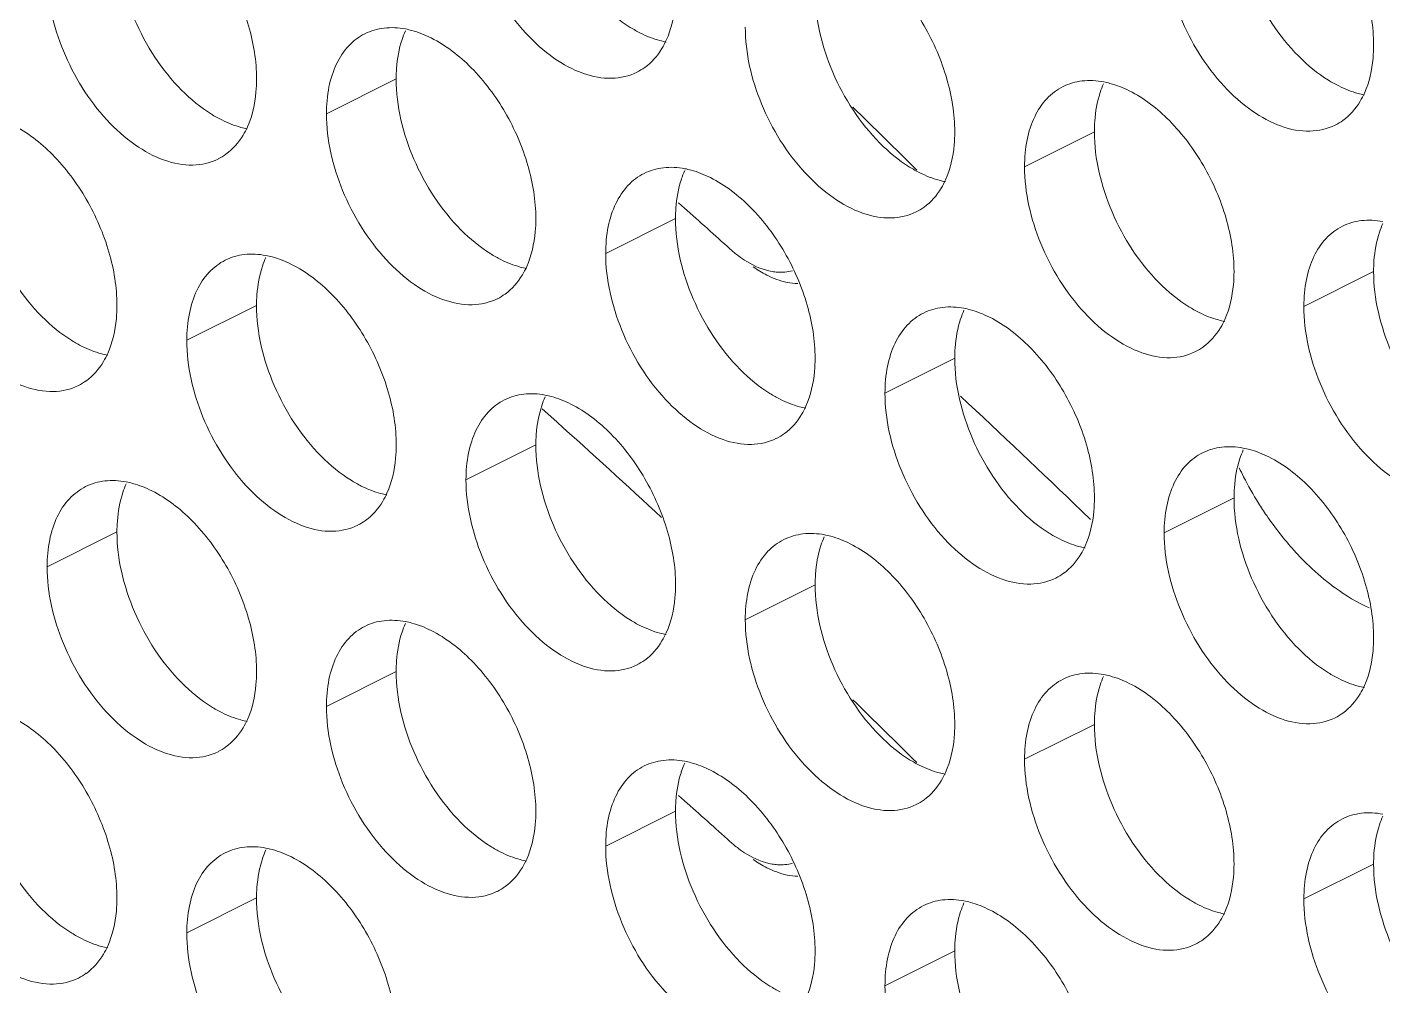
# Model space of a CAD drawing. Header units: millimetres. Extents: x 0 to 2524, y 0 to 1785.
# Drawn here: x 1879.66 to 1890.65, y 785.02 to 792.78 of the extents above; entities that cross this region are included whole.
import ezdxf

# ---------------------------------------------------------------- set-up
doc = ezdxf.new("R2010")
doc.units = ezdxf.units.MM
doc.header["$LTSCALE"] = 0.1
doc.layers.add('标注', color=251, linetype='Continuous', lineweight=9)

msp = doc.modelspace()

# ---------------------------------------------------------------- linework, layer by layer
at = {"layer": '标注'}
for p, q in [((1882.653, 792.364), (1882.087, 792.081)), ((1888.31, 791.936), (1887.744, 791.653)), ((1884.939, 791.361), (1884.988, 791.317)), ((1884.916, 791.233), (1884.35, 790.95)), ((1890.572, 790.805), (1890.007, 790.522)), ((1881.521, 790.53), (1880.956, 790.247)), ((1887.178, 790.102), (1886.613, 789.819)), ((1883.953, 789.586), (1883.836, 789.691)), ((1883.784, 789.399), (1883.218, 789.116)), ((1889.441, 788.97), (1888.875, 788.687)), ((1888.208, 788.864), (1888.279, 788.795)), ((1880.39, 788.696), (1879.824, 788.413)), ((1886.047, 788.267), (1885.481, 787.984)), ((1882.653, 787.564), (1882.087, 787.281)), ((1888.31, 787.136), (1887.744, 786.853)), ((1884.939, 786.561), (1884.988, 786.517)), ((1884.916, 786.433), (1884.35, 786.15)), ((1890.572, 786.005), (1890.007, 785.722)), ((1881.521, 785.73), (1880.956, 785.447)), ((1887.178, 785.302), (1886.613, 785.019))]:
    msp.add_line(p, q, dxfattribs=at)
for centre, radius, start, end in [((1883.397, 792.453), 0.734, 155.8796, 161.7803), ((1884.401, 792.824), 0.453, 296.5256, 305.9034), ((1889.054, 792.025), 0.734, 155.8796, 161.7803), ((1829.301, 733.73), 81.647, 45.16201, 45.67129), ((1890.058, 792.395), 0.453, 296.5256, 305.9034), ((1881.007, 792.121), 0.453, 296.5256, 305.9034), ((1885.66, 791.322), 0.734, 155.8796, 161.7803), ((1833.02, 732.916), 78.176, 47.97131, 48.33614), ((1886.664, 791.692), 0.453, 296.5256, 305.9034), ((1891.317, 790.893), 0.734, 155.8796, 161.7803), ((1885.998, 791.693), 0.953, 227.9166, 233.0726), ((1882.266, 790.619), 0.734, 155.8796, 161.7803), ((1886.092, 791.626), 0.956, 235.0876, 239.0229), ((1883.27, 790.989), 0.453, 296.5256, 305.9034), ((1887.923, 790.19), 0.734, 155.8796, 161.7803), ((1888.927, 790.561), 0.453, 296.5256, 305.9034), ((1879.876, 790.287), 0.453, 296.5256, 305.9034), ((1884.529, 789.488), 0.734, 155.8796, 161.7803), ((1833.151, 731.705), 79.362, 46.07282, 47.05003), ((1832.056, 731.832), 77.646, 47.20853, 48.05794), ((1885.533, 789.858), 0.453, 296.5256, 305.9034), ((1890.186, 789.059), 0.734, 155.8796, 161.7803), ((1892.135, 790.481), 2.939, 205.5487, 207.1015), ((1881.135, 788.785), 0.734, 155.8796, 161.7803), ((1892.116, 790.47), 2.917, 207.094, 211.9104), ((1882.138, 789.155), 0.453, 296.5256, 305.9034), ((1886.791, 788.356), 0.734, 155.8796, 161.7803), ((1887.795, 788.727), 0.453, 296.5256, 305.9034), ((1883.397, 787.653), 0.734, 155.8796, 161.7803), ((1884.401, 788.024), 0.453, 296.5256, 305.9034), ((1889.054, 787.225), 0.734, 155.8796, 161.7803), ((1829.301, 728.93), 81.647, 45.16201, 45.67129), ((1890.058, 787.595), 0.453, 296.5256, 305.9034), ((1881.007, 787.321), 0.453, 296.5256, 305.9034), ((1885.66, 786.522), 0.734, 155.8796, 161.7803), ((1833.02, 728.116), 78.176, 47.97131, 48.33614), ((1886.664, 786.892), 0.453, 296.5256, 305.9034), ((1891.317, 786.093), 0.734, 155.8796, 161.7803), ((1882.266, 785.819), 0.734, 155.8796, 161.7803), ((1885.998, 786.893), 0.953, 227.9166, 233.0726), ((1886.092, 786.826), 0.956, 235.0876, 239.0229), ((1883.27, 786.189), 0.453, 296.5256, 305.9034), ((1887.923, 785.39), 0.734, 155.8796, 161.7803), ((1888.927, 785.761), 0.453, 296.5256, 305.9034), ((1879.876, 785.487), 0.453, 296.5256, 305.9034)]:
    msp.add_arc(centre, radius, start, end, dxfattribs=at)
for points, knots in [([(1889.724, 794.102), (1889.845, 794.042), (1890.075, 793.862), (1890.341, 793.504), (1890.522, 793.085), (1890.572, 792.784), (1890.572, 792.639)], [0, 0, 0, 0, 0.229676, 0.488215, 0.753207, 1, 1, 1, 1]), ([(1884.604, 792.418), (1884.541, 792.387), (1884.391, 792.353), (1884.153, 792.401), (1883.915, 792.531), (1883.607, 792.809), (1883.321, 793.272), (1883.218, 793.704), (1883.218, 793.916)], [0, 0, 0, 0, 0.090718, 0.191742, 0.308104, 0.439279, 0.725532, 1, 1, 1, 1]), ([(1880.673, 793.828), (1880.794, 793.767), (1881.024, 793.587), (1881.29, 793.229), (1881.471, 792.81), (1881.521, 792.509), (1881.521, 792.364)], [0, 0, 0, 0, 0.229676, 0.488215, 0.753207, 1, 1, 1, 1]), ([(1889.965, 792.548), (1889.803, 792.711), (1889.552, 793.098), (1889.441, 793.549), (1889.441, 793.77)], [0, 0, 0, 0, 0.508684, 1, 1, 1, 1]), ([(1880.914, 792.274), (1880.752, 792.436), (1880.501, 792.824), (1880.39, 793.274), (1880.39, 793.496)], [0, 0, 0, 0, 0.508684, 1, 1, 1, 1]), ([(1890.26, 791.99), (1890.198, 791.959), (1890.048, 791.925), (1889.81, 791.972), (1889.572, 792.103), (1889.264, 792.381), (1888.978, 792.843), (1888.875, 793.276), (1888.875, 793.487)], [0, 0, 0, 0, 0.090718, 0.191742, 0.308104, 0.439279, 0.725532, 1, 1, 1, 1]), ([(1886.33, 793.399), (1886.45, 793.339), (1886.681, 793.159), (1886.947, 792.801), (1887.128, 792.382), (1887.178, 792.081), (1887.178, 791.936)], [0, 0, 0, 0, 0.229676, 0.488215, 0.753207, 1, 1, 1, 1]), ([(1881.21, 791.715), (1881.147, 791.684), (1880.997, 791.65), (1880.759, 791.698), (1880.521, 791.829), (1880.213, 792.106), (1879.927, 792.569), (1879.824, 793.001), (1879.824, 793.213)], [0, 0, 0, 0, 0.090718, 0.191742, 0.308104, 0.439279, 0.725532, 1, 1, 1, 1]), ([(1884.916, 793.067), (1884.916, 793.032), (1884.91, 792.899), (1884.881, 792.767), (1884.841, 792.678)], [0, 0, 0, 0, 0.268874, 1, 1, 1, 1]), ([(1886.571, 791.845), (1886.409, 792.008), (1886.158, 792.395), (1886.047, 792.846), (1886.047, 793.067)], [0, 0, 0, 0, 0.508684, 1, 1, 1, 1]), ([(1884.633, 792.735), (1884.604, 792.749), (1884.486, 792.816), (1884.381, 792.903), (1884.308, 792.977)], [0, 0, 0, 0, 0.235002, 1, 1, 1, 1]), ([(1882.087, 792.081), (1882.087, 792.154), (1882.099, 792.293), (1882.158, 792.483), (1882.258, 792.636), (1882.35, 792.706), (1882.399, 792.73)], [0, 0, 0, 0, 0.289235, 0.54966, 0.782932, 1, 1, 1, 1]), ([(1882.399, 792.73), (1882.447, 792.755), (1882.557, 792.786), (1882.671, 792.779), (1882.728, 792.769)], [0, 0, 0, 0, 0.482538, 1, 1, 1, 1]), ([(1882.728, 792.769), (1882.745, 792.765), (1882.817, 792.749), (1882.886, 792.721), (1882.936, 792.696)], [0, 0, 0, 0, 0.238696, 1, 1, 1, 1]), ([(1884.84, 792.663), (1884.823, 792.666), (1884.752, 792.683), (1884.683, 792.71), (1884.633, 792.735)], [0, 0, 0, 0, 0.238696, 1, 1, 1, 1]), ([(1886.866, 791.287), (1886.804, 791.256), (1886.654, 791.222), (1886.416, 791.269), (1886.178, 791.4), (1885.87, 791.678), (1885.584, 792.14), (1885.481, 792.573), (1885.481, 792.784)], [0, 0, 0, 0, 0.090718, 0.191742, 0.308104, 0.439279, 0.725532, 1, 1, 1, 1]), ([(1882.653, 792.364), (1882.653, 792.393), (1882.656, 792.5), (1882.675, 792.608), (1882.7, 792.683)], [0, 0, 0, 0, 0.264225, 1, 1, 1, 1]), ([(1882.936, 792.696), (1883.056, 792.636), (1883.287, 792.456), (1883.553, 792.098), (1883.734, 791.679), (1883.784, 791.378), (1883.784, 791.233)], [0, 0, 0, 0, 0.229676, 0.488215, 0.753207, 1, 1, 1, 1]), ([(1884.841, 792.678), (1884.831, 792.655), (1884.787, 792.572), (1884.723, 792.497), (1884.667, 792.457)], [0, 0, 0, 0, 0.265525, 1, 1, 1, 1]), ([(1890.572, 792.639), (1890.572, 792.603), (1890.567, 792.471), (1890.537, 792.338), (1890.498, 792.25)], [0, 0, 0, 0, 0.268874, 1, 1, 1, 1]), ([(1890.29, 792.307), (1890.261, 792.321), (1890.143, 792.387), (1890.038, 792.475), (1889.965, 792.548)], [0, 0, 0, 0, 0.235002, 1, 1, 1, 1]), ([(1881.239, 792.032), (1881.21, 792.046), (1881.092, 792.113), (1880.987, 792.2), (1880.914, 792.274)], [0, 0, 0, 0, 0.235002, 1, 1, 1, 1]), ([(1881.521, 792.364), (1881.521, 792.329), (1881.516, 792.196), (1881.487, 792.064), (1881.447, 791.975)], [0, 0, 0, 0, 0.268874, 1, 1, 1, 1]), ([(1883.177, 791.142), (1883.015, 791.305), (1882.764, 791.692), (1882.653, 792.143), (1882.653, 792.364)], [0, 0, 0, 0, 0.508684, 1, 1, 1, 1]), ([(1887.744, 791.653), (1887.744, 791.726), (1887.756, 791.865), (1887.815, 792.055), (1887.914, 792.207), (1888.007, 792.278), (1888.056, 792.302)], [0, 0, 0, 0, 0.289235, 0.54966, 0.782932, 1, 1, 1, 1]), ([(1888.056, 792.302), (1888.104, 792.326), (1888.214, 792.358), (1888.328, 792.351), (1888.385, 792.34)], [0, 0, 0, 0, 0.482538, 1, 1, 1, 1]), ([(1888.385, 792.34), (1888.402, 792.337), (1888.474, 792.32), (1888.543, 792.293), (1888.592, 792.268)], [0, 0, 0, 0, 0.238696, 1, 1, 1, 1]), ([(1888.592, 792.268), (1888.713, 792.208), (1888.944, 792.027), (1889.21, 791.669), (1889.391, 791.251), (1889.441, 790.949), (1889.441, 790.805)], [0, 0, 0, 0, 0.229676, 0.488215, 0.753207, 1, 1, 1, 1]), ([(1890.497, 792.235), (1890.48, 792.238), (1890.408, 792.254), (1890.34, 792.282), (1890.29, 792.307)], [0, 0, 0, 0, 0.238696, 1, 1, 1, 1]), ([(1888.31, 791.936), (1888.31, 791.964), (1888.313, 792.072), (1888.332, 792.179), (1888.357, 792.254)], [0, 0, 0, 0, 0.264225, 1, 1, 1, 1]), ([(1890.498, 792.25), (1890.487, 792.227), (1890.444, 792.143), (1890.38, 792.069), (1890.324, 792.028)], [0, 0, 0, 0, 0.265525, 1, 1, 1, 1]), ([(1883.472, 790.584), (1883.41, 790.553), (1883.26, 790.519), (1883.022, 790.567), (1882.784, 790.697), (1882.476, 790.975), (1882.19, 791.437), (1882.087, 791.87), (1882.087, 792.081)], [0, 0, 0, 0, 0.090718, 0.191742, 0.308104, 0.439279, 0.725532, 1, 1, 1, 1]), ([(1879.542, 791.993), (1879.662, 791.933), (1879.893, 791.753), (1880.159, 791.395), (1880.34, 790.976), (1880.39, 790.675), (1880.39, 790.53)], [0, 0, 0, 0, 0.229676, 0.488215, 0.753207, 1, 1, 1, 1]), ([(1881.446, 791.96), (1881.429, 791.963), (1881.357, 791.98), (1881.289, 792.007), (1881.239, 792.032)], [0, 0, 0, 0, 0.238696, 1, 1, 1, 1]), ([(1881.447, 791.975), (1881.437, 791.953), (1881.393, 791.869), (1881.329, 791.794), (1881.273, 791.754)], [0, 0, 0, 0, 0.265525, 1, 1, 1, 1]), ([(1887.178, 791.936), (1887.178, 791.9), (1887.173, 791.768), (1887.143, 791.635), (1887.104, 791.547)], [0, 0, 0, 0, 0.268874, 1, 1, 1, 1]), ([(1888.833, 790.714), (1888.672, 790.877), (1888.421, 791.264), (1888.31, 791.714), (1888.31, 791.936)], [0, 0, 0, 0, 0.508684, 1, 1, 1, 1]), ([(1886.895, 791.604), (1886.867, 791.618), (1886.749, 791.684), (1886.644, 791.772), (1886.571, 791.845)], [0, 0, 0, 0, 0.235002, 1, 1, 1, 1]), ([(1879.782, 790.439), (1879.621, 790.602), (1879.37, 790.989), (1879.259, 791.44), (1879.259, 791.661)], [0, 0, 0, 0, 0.508684, 1, 1, 1, 1]), ([(1884.35, 790.95), (1884.35, 791.023), (1884.362, 791.162), (1884.421, 791.352), (1884.52, 791.504), (1884.613, 791.575), (1884.662, 791.599)], [0, 0, 0, 0, 0.289235, 0.54966, 0.782932, 1, 1, 1, 1]), ([(1884.662, 791.599), (1884.71, 791.623), (1884.82, 791.655), (1884.934, 791.648), (1884.991, 791.637)], [0, 0, 0, 0, 0.482538, 1, 1, 1, 1]), ([(1884.991, 791.637), (1885.008, 791.634), (1885.079, 791.617), (1885.148, 791.59), (1885.198, 791.565)], [0, 0, 0, 0, 0.238696, 1, 1, 1, 1]), ([(1887.103, 791.532), (1887.086, 791.535), (1887.014, 791.551), (1886.945, 791.579), (1886.895, 791.604)], [0, 0, 0, 0, 0.238696, 1, 1, 1, 1]), ([(1889.129, 790.156), (1889.067, 790.124), (1888.917, 790.09), (1888.679, 790.138), (1888.44, 790.269), (1888.133, 790.546), (1887.847, 791.009), (1887.744, 791.441), (1887.744, 791.653)], [0, 0, 0, 0, 0.090718, 0.191742, 0.308104, 0.439279, 0.725532, 1, 1, 1, 1]), ([(1884.916, 791.233), (1884.916, 791.261), (1884.919, 791.369), (1884.938, 791.476), (1884.963, 791.551)], [0, 0, 0, 0, 0.264225, 1, 1, 1, 1]), ([(1885.198, 791.565), (1885.319, 791.505), (1885.55, 791.324), (1885.816, 790.966), (1885.997, 790.548), (1886.047, 790.246), (1886.047, 790.102)], [0, 0, 0, 0, 0.229676, 0.488215, 0.753207, 1, 1, 1, 1]), ([(1887.104, 791.547), (1887.093, 791.524), (1887.05, 791.44), (1886.986, 791.366), (1886.93, 791.325)], [0, 0, 0, 0, 0.265525, 1, 1, 1, 1]), ([(1880.078, 789.881), (1880.016, 789.85), (1879.866, 789.816), (1879.628, 789.864), (1879.389, 789.994), (1879.082, 790.272), (1878.796, 790.734), (1878.693, 791.167), (1878.693, 791.379)], [0, 0, 0, 0, 0.090718, 0.191742, 0.308104, 0.439279, 0.725532, 1, 1, 1, 1]), ([(1883.784, 791.233), (1883.784, 791.197), (1883.778, 791.065), (1883.749, 790.932), (1883.71, 790.844)], [0, 0, 0, 0, 0.268874, 1, 1, 1, 1]), ([(1885.439, 790.011), (1885.278, 790.174), (1885.027, 790.561), (1884.916, 791.011), (1884.916, 791.233)], [0, 0, 0, 0, 0.508684, 1, 1, 1, 1]), ([(1890.007, 790.522), (1890.007, 790.595), (1890.019, 790.733), (1890.078, 790.924), (1890.177, 791.076), (1890.27, 791.146), (1890.319, 791.171)], [0, 0, 0, 0, 0.289235, 0.54966, 0.782932, 1, 1, 1, 1]), ([(1890.319, 791.171), (1890.367, 791.195), (1890.477, 791.226), (1890.591, 791.22), (1890.648, 791.209)], [0, 0, 0, 0, 0.482538, 1, 1, 1, 1]), ([(1883.501, 790.901), (1883.473, 790.915), (1883.355, 790.982), (1883.249, 791.069), (1883.177, 791.142)], [0, 0, 0, 0, 0.235002, 1, 1, 1, 1]), ([(1890.572, 790.805), (1890.572, 790.833), (1890.576, 790.94), (1890.595, 791.048), (1890.62, 791.123)], [0, 0, 0, 0, 0.264225, 1, 1, 1, 1]), ([(1881.268, 790.896), (1881.316, 790.92), (1881.426, 790.952), (1881.54, 790.945), (1881.597, 790.934)], [0, 0, 0, 0, 0.482538, 1, 1, 1, 1]), ([(1885.735, 789.453), (1885.672, 789.421), (1885.522, 789.387), (1885.285, 789.435), (1885.046, 789.566), (1884.738, 789.843), (1884.452, 790.306), (1884.35, 790.738), (1884.35, 790.95)], [0, 0, 0, 0, 0.090718, 0.191742, 0.308104, 0.439279, 0.725532, 1, 1, 1, 1]), ([(1880.956, 790.247), (1880.956, 790.32), (1880.968, 790.459), (1881.027, 790.649), (1881.126, 790.801), (1881.219, 790.872), (1881.268, 790.896)], [0, 0, 0, 0, 0.289235, 0.54966, 0.782932, 1, 1, 1, 1]), ([(1881.521, 790.53), (1881.521, 790.558), (1881.525, 790.666), (1881.544, 790.773), (1881.569, 790.848)], [0, 0, 0, 0, 0.264225, 1, 1, 1, 1]), ([(1881.597, 790.934), (1881.614, 790.931), (1881.685, 790.914), (1881.754, 790.887), (1881.804, 790.862)], [0, 0, 0, 0, 0.238696, 1, 1, 1, 1]), ([(1881.804, 790.862), (1881.925, 790.802), (1882.155, 790.621), (1882.422, 790.263), (1882.603, 789.845), (1882.653, 789.544), (1882.653, 789.399)], [0, 0, 0, 0, 0.229676, 0.488215, 0.753207, 1, 1, 1, 1]), ([(1883.709, 790.829), (1883.692, 790.832), (1883.62, 790.849), (1883.551, 790.876), (1883.501, 790.901)], [0, 0, 0, 0, 0.238696, 1, 1, 1, 1]), ([(1883.71, 790.844), (1883.699, 790.821), (1883.656, 790.737), (1883.592, 790.663), (1883.536, 790.622)], [0, 0, 0, 0, 0.265525, 1, 1, 1, 1]), ([(1885.425, 790.931), (1885.447, 790.914), (1885.53, 790.858), (1885.625, 790.817), (1885.698, 790.805)], [0, 0, 0, 0, 0.272237, 1, 1, 1, 1]), ([(1885.6, 790.806), (1885.618, 790.795), (1885.687, 790.757), (1885.763, 790.728), (1885.82, 790.716)], [0, 0, 0, 0, 0.26533, 1, 1, 1, 1]), ([(1885.698, 790.805), (1885.712, 790.802), (1885.767, 790.795), (1885.823, 790.8), (1885.863, 790.811)], [0, 0, 0, 0, 0.262378, 1, 1, 1, 1]), ([(1889.441, 790.805), (1889.441, 790.769), (1889.435, 790.637), (1889.406, 790.504), (1889.366, 790.416)], [0, 0, 0, 0, 0.268874, 1, 1, 1, 1]), ([(1891.096, 789.582), (1890.935, 789.745), (1890.684, 790.132), (1890.572, 790.583), (1890.572, 790.805)], [0, 0, 0, 0, 0.508684, 1, 1, 1, 1]), ([(1889.158, 790.472), (1889.13, 790.487), (1889.012, 790.553), (1888.906, 790.64), (1888.833, 790.714)], [0, 0, 0, 0, 0.235002, 1, 1, 1, 1]), ([(1880.39, 790.53), (1880.39, 790.494), (1880.384, 790.362), (1880.355, 790.229), (1880.315, 790.141)], [0, 0, 0, 0, 0.268874, 1, 1, 1, 1]), ([(1882.045, 789.308), (1881.884, 789.471), (1881.633, 789.858), (1881.521, 790.308), (1881.521, 790.53)], [0, 0, 0, 0, 0.508684, 1, 1, 1, 1]), ([(1886.925, 790.468), (1886.973, 790.492), (1887.083, 790.524), (1887.197, 790.517), (1887.253, 790.506)], [0, 0, 0, 0, 0.482538, 1, 1, 1, 1]), ([(1887.253, 790.506), (1887.271, 790.503), (1887.342, 790.486), (1887.411, 790.459), (1887.461, 790.434)], [0, 0, 0, 0, 0.238696, 1, 1, 1, 1]), ([(1891.392, 789.024), (1891.329, 788.993), (1891.179, 788.959), (1890.942, 789.007), (1890.703, 789.137), (1890.395, 789.415), (1890.109, 789.878), (1890.007, 790.31), (1890.007, 790.522)], [0, 0, 0, 0, 0.090718, 0.191742, 0.308104, 0.439279, 0.725532, 1, 1, 1, 1]), ([(1880.107, 790.198), (1880.079, 790.212), (1879.961, 790.279), (1879.855, 790.366), (1879.782, 790.439)], [0, 0, 0, 0, 0.235002, 1, 1, 1, 1]), ([(1886.613, 789.819), (1886.613, 789.892), (1886.625, 790.03), (1886.684, 790.221), (1886.783, 790.373), (1886.876, 790.443), (1886.925, 790.468)], [0, 0, 0, 0, 0.289235, 0.54966, 0.782932, 1, 1, 1, 1]), ([(1887.178, 790.102), (1887.178, 790.13), (1887.182, 790.237), (1887.201, 790.345), (1887.226, 790.42)], [0, 0, 0, 0, 0.264225, 1, 1, 1, 1]), ([(1887.461, 790.434), (1887.582, 790.373), (1887.812, 790.193), (1888.079, 789.835), (1888.26, 789.416), (1888.31, 789.115), (1888.31, 788.97)], [0, 0, 0, 0, 0.229676, 0.488215, 0.753207, 1, 1, 1, 1]), ([(1889.366, 790.4), (1889.349, 790.403), (1889.277, 790.42), (1889.208, 790.447), (1889.158, 790.472)], [0, 0, 0, 0, 0.238696, 1, 1, 1, 1]), ([(1889.366, 790.416), (1889.356, 790.393), (1889.313, 790.309), (1889.249, 790.235), (1889.192, 790.194)], [0, 0, 0, 0, 0.265525, 1, 1, 1, 1]), ([(1880.315, 790.126), (1880.298, 790.129), (1880.226, 790.146), (1880.157, 790.173), (1880.107, 790.198)], [0, 0, 0, 0, 0.238696, 1, 1, 1, 1]), ([(1882.341, 788.75), (1882.278, 788.718), (1882.128, 788.684), (1881.891, 788.732), (1881.652, 788.863), (1881.344, 789.14), (1881.058, 789.603), (1880.956, 790.035), (1880.956, 790.247)], [0, 0, 0, 0, 0.090718, 0.191742, 0.308104, 0.439279, 0.725532, 1, 1, 1, 1]), ([(1880.315, 790.141), (1880.305, 790.118), (1880.262, 790.034), (1880.198, 789.96), (1880.142, 789.919)], [0, 0, 0, 0, 0.265525, 1, 1, 1, 1]), ([(1886.047, 790.102), (1886.047, 790.066), (1886.041, 789.934), (1886.012, 789.801), (1885.972, 789.713)], [0, 0, 0, 0, 0.268874, 1, 1, 1, 1]), ([(1887.702, 788.88), (1887.541, 789.042), (1887.29, 789.429), (1887.178, 789.88), (1887.178, 790.102)], [0, 0, 0, 0, 0.508684, 1, 1, 1, 1]), ([(1885.764, 789.769), (1885.736, 789.784), (1885.618, 789.85), (1885.512, 789.937), (1885.439, 790.011)], [0, 0, 0, 0, 0.235002, 1, 1, 1, 1]), ([(1883.218, 789.116), (1883.218, 789.189), (1883.23, 789.328), (1883.29, 789.518), (1883.389, 789.67), (1883.481, 789.74), (1883.53, 789.765)], [0, 0, 0, 0, 0.289235, 0.54966, 0.782932, 1, 1, 1, 1]), ([(1883.53, 789.765), (1883.579, 789.789), (1883.689, 789.821), (1883.802, 789.814), (1883.859, 789.803)], [0, 0, 0, 0, 0.482538, 1, 1, 1, 1]), ([(1883.859, 789.803), (1883.877, 789.8), (1883.948, 789.783), (1884.017, 789.756), (1884.067, 789.731)], [0, 0, 0, 0, 0.238696, 1, 1, 1, 1]), ([(1885.972, 789.697), (1885.955, 789.701), (1885.883, 789.717), (1885.814, 789.744), (1885.764, 789.769)], [0, 0, 0, 0, 0.238696, 1, 1, 1, 1]), ([(1887.998, 788.321), (1887.935, 788.29), (1887.785, 788.256), (1887.547, 788.304), (1887.309, 788.434), (1887.001, 788.712), (1886.715, 789.175), (1886.613, 789.607), (1886.613, 789.819)], [0, 0, 0, 0, 0.090718, 0.191742, 0.308104, 0.439279, 0.725532, 1, 1, 1, 1]), ([(1883.784, 789.399), (1883.784, 789.427), (1883.788, 789.534), (1883.807, 789.642), (1883.832, 789.717)], [0, 0, 0, 0, 0.264225, 1, 1, 1, 1]), ([(1884.067, 789.731), (1884.188, 789.67), (1884.418, 789.49), (1884.684, 789.132), (1884.866, 788.713), (1884.916, 788.412), (1884.916, 788.267)], [0, 0, 0, 0, 0.229676, 0.488215, 0.753207, 1, 1, 1, 1]), ([(1885.972, 789.713), (1885.962, 789.69), (1885.919, 789.606), (1885.855, 789.532), (1885.798, 789.491)], [0, 0, 0, 0, 0.265525, 1, 1, 1, 1]), ([(1882.37, 789.066), (1882.342, 789.081), (1882.224, 789.147), (1882.118, 789.235), (1882.045, 789.308)], [0, 0, 0, 0, 0.235002, 1, 1, 1, 1]), ([(1882.653, 789.399), (1882.653, 789.363), (1882.647, 789.231), (1882.618, 789.098), (1882.578, 789.01)], [0, 0, 0, 0, 0.268874, 1, 1, 1, 1]), ([(1884.308, 788.177), (1884.146, 788.339), (1883.895, 788.727), (1883.784, 789.177), (1883.784, 789.399)], [0, 0, 0, 0, 0.508684, 1, 1, 1, 1]), ([(1888.875, 788.687), (1888.875, 788.76), (1888.887, 788.899), (1888.946, 789.089), (1889.046, 789.242), (1889.138, 789.312), (1889.187, 789.336)], [0, 0, 0, 0, 0.289235, 0.54966, 0.782932, 1, 1, 1, 1]), ([(1889.187, 789.336), (1889.236, 789.36), (1889.346, 789.392), (1889.459, 789.385), (1889.516, 789.374)], [0, 0, 0, 0, 0.482538, 1, 1, 1, 1]), ([(1889.516, 789.374), (1889.533, 789.371), (1889.605, 789.355), (1889.674, 789.327), (1889.724, 789.302)], [0, 0, 0, 0, 0.238696, 1, 1, 1, 1]), ([(1889.724, 789.302), (1889.845, 789.242), (1890.075, 789.062), (1890.341, 788.704), (1890.522, 788.285), (1890.572, 787.984), (1890.572, 787.839)], [0, 0, 0, 0, 0.229676, 0.488215, 0.753207, 1, 1, 1, 1]), ([(1889.441, 788.97), (1889.441, 788.999), (1889.445, 789.106), (1889.464, 789.213), (1889.488, 789.289)], [0, 0, 0, 0, 0.264225, 1, 1, 1, 1]), ([(1880.136, 789.062), (1880.185, 789.086), (1880.295, 789.118), (1880.408, 789.111), (1880.465, 789.1)], [0, 0, 0, 0, 0.482538, 1, 1, 1, 1]), ([(1880.465, 789.1), (1880.482, 789.097), (1880.554, 789.08), (1880.623, 789.053), (1880.673, 789.028)], [0, 0, 0, 0, 0.238696, 1, 1, 1, 1]), ([(1884.604, 787.618), (1884.541, 787.587), (1884.391, 787.553), (1884.153, 787.601), (1883.915, 787.731), (1883.607, 788.009), (1883.321, 788.472), (1883.218, 788.904), (1883.218, 789.116)], [0, 0, 0, 0, 0.090718, 0.191742, 0.308104, 0.439279, 0.725532, 1, 1, 1, 1]), ([(1879.824, 788.413), (1879.824, 788.486), (1879.836, 788.625), (1879.895, 788.815), (1879.995, 788.967), (1880.087, 789.037), (1880.136, 789.062)], [0, 0, 0, 0, 0.289235, 0.54966, 0.782932, 1, 1, 1, 1]), ([(1880.39, 788.696), (1880.39, 788.724), (1880.394, 788.832), (1880.413, 788.939), (1880.437, 789.014)], [0, 0, 0, 0, 0.264225, 1, 1, 1, 1]), ([(1880.673, 789.028), (1880.794, 788.967), (1881.024, 788.787), (1881.29, 788.429), (1881.471, 788.01), (1881.521, 787.709), (1881.521, 787.564)], [0, 0, 0, 0, 0.229676, 0.488215, 0.753207, 1, 1, 1, 1]), ([(1882.578, 788.994), (1882.56, 788.998), (1882.489, 789.014), (1882.42, 789.041), (1882.37, 789.066)], [0, 0, 0, 0, 0.238696, 1, 1, 1, 1]), ([(1882.578, 789.01), (1882.568, 788.987), (1882.525, 788.903), (1882.461, 788.829), (1882.404, 788.788)], [0, 0, 0, 0, 0.265525, 1, 1, 1, 1]), ([(1888.31, 788.97), (1888.31, 788.935), (1888.304, 788.802), (1888.275, 788.67), (1888.235, 788.581)], [0, 0, 0, 0, 0.268874, 1, 1, 1, 1]), ([(1889.965, 787.748), (1889.803, 787.911), (1889.552, 788.298), (1889.441, 788.749), (1889.441, 788.97)], [0, 0, 0, 0, 0.508684, 1, 1, 1, 1]), ([(1888.027, 788.638), (1887.998, 788.652), (1887.88, 788.719), (1887.775, 788.806), (1887.702, 788.88)], [0, 0, 0, 0, 0.235002, 1, 1, 1, 1]), ([(1889.64, 788.928), (1889.661, 788.894), (1889.748, 788.761), (1889.847, 788.635), (1889.926, 788.546)], [0, 0, 0, 0, 0.254374, 1, 1, 1, 1]), ([(1880.914, 787.474), (1880.752, 787.636), (1880.501, 788.024), (1880.39, 788.474), (1880.39, 788.696)], [0, 0, 0, 0, 0.508684, 1, 1, 1, 1]), ([(1885.481, 787.984), (1885.481, 788.057), (1885.493, 788.196), (1885.552, 788.386), (1885.652, 788.539), (1885.744, 788.609), (1885.793, 788.633)], [0, 0, 0, 0, 0.289235, 0.54966, 0.782932, 1, 1, 1, 1]), ([(1885.793, 788.633), (1885.841, 788.657), (1885.952, 788.689), (1886.065, 788.682), (1886.122, 788.672)], [0, 0, 0, 0, 0.482538, 1, 1, 1, 1]), ([(1886.122, 788.672), (1886.139, 788.668), (1886.211, 788.652), (1886.28, 788.624), (1886.33, 788.599)], [0, 0, 0, 0, 0.238696, 1, 1, 1, 1]), ([(1888.235, 788.566), (1888.217, 788.569), (1888.146, 788.586), (1888.077, 788.613), (1888.027, 788.638)], [0, 0, 0, 0, 0.238696, 1, 1, 1, 1]), ([(1890.26, 787.19), (1890.198, 787.159), (1890.048, 787.125), (1889.81, 787.172), (1889.572, 787.303), (1889.264, 787.581), (1888.978, 788.043), (1888.875, 788.476), (1888.875, 788.687)], [0, 0, 0, 0, 0.090718, 0.191742, 0.308104, 0.439279, 0.725532, 1, 1, 1, 1]), ([(1886.047, 788.267), (1886.047, 788.296), (1886.051, 788.403), (1886.069, 788.511), (1886.094, 788.586)], [0, 0, 0, 0, 0.264225, 1, 1, 1, 1]), ([(1886.33, 788.599), (1886.45, 788.539), (1886.681, 788.359), (1886.947, 788.001), (1887.128, 787.582), (1887.178, 787.281), (1887.178, 787.136)], [0, 0, 0, 0, 0.229676, 0.488215, 0.753207, 1, 1, 1, 1]), ([(1888.235, 788.581), (1888.225, 788.558), (1888.181, 788.474), (1888.117, 788.4), (1888.061, 788.36)], [0, 0, 0, 0, 0.265525, 1, 1, 1, 1]), ([(1889.926, 788.546), (1889.945, 788.525), (1890.022, 788.443), (1890.105, 788.366), (1890.17, 788.313)], [0, 0, 0, 0, 0.256131, 1, 1, 1, 1]), ([(1881.21, 786.915), (1881.147, 786.884), (1880.997, 786.85), (1880.759, 786.898), (1880.521, 787.029), (1880.213, 787.306), (1879.927, 787.769), (1879.824, 788.201), (1879.824, 788.413)], [0, 0, 0, 0, 0.090718, 0.191742, 0.308104, 0.439279, 0.725532, 1, 1, 1, 1]), ([(1890.17, 788.313), (1890.199, 788.288), (1890.314, 788.2), (1890.439, 788.124), (1890.536, 788.079)], [0, 0, 0, 0, 0.262334, 1, 1, 1, 1]), ([(1884.916, 788.267), (1884.916, 788.232), (1884.91, 788.099), (1884.881, 787.967), (1884.841, 787.878)], [0, 0, 0, 0, 0.268874, 1, 1, 1, 1]), ([(1886.571, 787.045), (1886.409, 787.208), (1886.158, 787.595), (1886.047, 788.046), (1886.047, 788.267)], [0, 0, 0, 0, 0.508684, 1, 1, 1, 1]), ([(1884.633, 787.935), (1884.604, 787.949), (1884.486, 788.016), (1884.381, 788.103), (1884.308, 788.177)], [0, 0, 0, 0, 0.235002, 1, 1, 1, 1]), ([(1882.399, 787.93), (1882.447, 787.955), (1882.557, 787.986), (1882.671, 787.979), (1882.728, 787.969)], [0, 0, 0, 0, 0.482538, 1, 1, 1, 1]), ([(1886.866, 786.487), (1886.804, 786.456), (1886.654, 786.422), (1886.416, 786.469), (1886.178, 786.6), (1885.87, 786.878), (1885.584, 787.34), (1885.481, 787.773), (1885.481, 787.984)], [0, 0, 0, 0, 0.090718, 0.191742, 0.308104, 0.439279, 0.725532, 1, 1, 1, 1]), ([(1882.087, 787.281), (1882.087, 787.354), (1882.099, 787.493), (1882.158, 787.683), (1882.258, 787.836), (1882.35, 787.906), (1882.399, 787.93)], [0, 0, 0, 0, 0.289235, 0.54966, 0.782932, 1, 1, 1, 1]), ([(1882.653, 787.564), (1882.653, 787.593), (1882.656, 787.7), (1882.675, 787.808), (1882.7, 787.883)], [0, 0, 0, 0, 0.264225, 1, 1, 1, 1]), ([(1882.728, 787.969), (1882.745, 787.965), (1882.817, 787.949), (1882.886, 787.921), (1882.936, 787.896)], [0, 0, 0, 0, 0.238696, 1, 1, 1, 1]), ([(1882.936, 787.896), (1883.056, 787.836), (1883.287, 787.656), (1883.553, 787.298), (1883.734, 786.879), (1883.784, 786.578), (1883.784, 786.433)], [0, 0, 0, 0, 0.229676, 0.488215, 0.753207, 1, 1, 1, 1]), ([(1884.84, 787.863), (1884.823, 787.866), (1884.752, 787.883), (1884.683, 787.91), (1884.633, 787.935)], [0, 0, 0, 0, 0.238696, 1, 1, 1, 1]), ([(1884.841, 787.878), (1884.831, 787.855), (1884.787, 787.772), (1884.723, 787.697), (1884.667, 787.657)], [0, 0, 0, 0, 0.265525, 1, 1, 1, 1]), ([(1890.572, 787.839), (1890.572, 787.803), (1890.567, 787.671), (1890.537, 787.538), (1890.498, 787.45)], [0, 0, 0, 0, 0.268874, 1, 1, 1, 1]), ([(1890.29, 787.507), (1890.261, 787.521), (1890.143, 787.587), (1890.038, 787.675), (1889.965, 787.748)], [0, 0, 0, 0, 0.235002, 1, 1, 1, 1]), ([(1881.521, 787.564), (1881.521, 787.529), (1881.516, 787.396), (1881.487, 787.264), (1881.447, 787.175)], [0, 0, 0, 0, 0.268874, 1, 1, 1, 1]), ([(1883.177, 786.342), (1883.015, 786.505), (1882.764, 786.892), (1882.653, 787.343), (1882.653, 787.564)], [0, 0, 0, 0, 0.508684, 1, 1, 1, 1]), ([(1888.056, 787.502), (1888.104, 787.526), (1888.214, 787.558), (1888.328, 787.551), (1888.385, 787.54)], [0, 0, 0, 0, 0.482538, 1, 1, 1, 1]), ([(1888.385, 787.54), (1888.402, 787.537), (1888.474, 787.52), (1888.543, 787.493), (1888.592, 787.468)], [0, 0, 0, 0, 0.238696, 1, 1, 1, 1]), ([(1881.239, 787.232), (1881.21, 787.246), (1881.092, 787.313), (1880.987, 787.4), (1880.914, 787.474)], [0, 0, 0, 0, 0.235002, 1, 1, 1, 1]), ([(1887.744, 786.853), (1887.744, 786.926), (1887.756, 787.065), (1887.815, 787.255), (1887.914, 787.407), (1888.007, 787.478), (1888.056, 787.502)], [0, 0, 0, 0, 0.289235, 0.54966, 0.782932, 1, 1, 1, 1]), ([(1888.31, 787.136), (1888.31, 787.164), (1888.313, 787.272), (1888.332, 787.379), (1888.357, 787.454)], [0, 0, 0, 0, 0.264225, 1, 1, 1, 1]), ([(1888.592, 787.468), (1888.713, 787.408), (1888.944, 787.227), (1889.21, 786.869), (1889.391, 786.451), (1889.441, 786.149), (1889.441, 786.005)], [0, 0, 0, 0, 0.229676, 0.488215, 0.753207, 1, 1, 1, 1]), ([(1890.497, 787.435), (1890.48, 787.438), (1890.408, 787.454), (1890.34, 787.482), (1890.29, 787.507)], [0, 0, 0, 0, 0.238696, 1, 1, 1, 1]), ([(1890.498, 787.45), (1890.487, 787.427), (1890.444, 787.343), (1890.38, 787.269), (1890.324, 787.228)], [0, 0, 0, 0, 0.265525, 1, 1, 1, 1]), ([(1881.446, 787.16), (1881.429, 787.163), (1881.357, 787.18), (1881.289, 787.207), (1881.239, 787.232)], [0, 0, 0, 0, 0.238696, 1, 1, 1, 1]), ([(1883.472, 785.784), (1883.41, 785.753), (1883.26, 785.719), (1883.022, 785.767), (1882.784, 785.897), (1882.476, 786.175), (1882.19, 786.637), (1882.087, 787.07), (1882.087, 787.281)], [0, 0, 0, 0, 0.090718, 0.191742, 0.308104, 0.439279, 0.725532, 1, 1, 1, 1]), ([(1879.542, 787.193), (1879.662, 787.133), (1879.893, 786.953), (1880.159, 786.595), (1880.34, 786.176), (1880.39, 785.875), (1880.39, 785.73)], [0, 0, 0, 0, 0.229676, 0.488215, 0.753207, 1, 1, 1, 1]), ([(1881.447, 787.175), (1881.437, 787.153), (1881.393, 787.069), (1881.329, 786.994), (1881.273, 786.954)], [0, 0, 0, 0, 0.265525, 1, 1, 1, 1]), ([(1887.178, 787.136), (1887.178, 787.1), (1887.173, 786.968), (1887.143, 786.835), (1887.104, 786.747)], [0, 0, 0, 0, 0.268874, 1, 1, 1, 1]), ([(1888.833, 785.914), (1888.672, 786.077), (1888.421, 786.464), (1888.31, 786.914), (1888.31, 787.136)], [0, 0, 0, 0, 0.508684, 1, 1, 1, 1]), ([(1886.895, 786.804), (1886.867, 786.818), (1886.749, 786.884), (1886.644, 786.972), (1886.571, 787.045)], [0, 0, 0, 0, 0.235002, 1, 1, 1, 1]), ([(1879.782, 785.639), (1879.621, 785.802), (1879.37, 786.189), (1879.259, 786.64), (1879.259, 786.861)], [0, 0, 0, 0, 0.508684, 1, 1, 1, 1]), ([(1884.35, 786.15), (1884.35, 786.223), (1884.362, 786.362), (1884.421, 786.552), (1884.52, 786.704), (1884.613, 786.775), (1884.662, 786.799)], [0, 0, 0, 0, 0.289235, 0.54966, 0.782932, 1, 1, 1, 1]), ([(1884.662, 786.799), (1884.71, 786.823), (1884.82, 786.855), (1884.934, 786.848), (1884.991, 786.837)], [0, 0, 0, 0, 0.482538, 1, 1, 1, 1]), ([(1884.991, 786.837), (1885.008, 786.834), (1885.079, 786.817), (1885.148, 786.79), (1885.198, 786.765)], [0, 0, 0, 0, 0.238696, 1, 1, 1, 1]), ([(1885.198, 786.765), (1885.319, 786.705), (1885.55, 786.524), (1885.816, 786.166), (1885.997, 785.748), (1886.047, 785.446), (1886.047, 785.302)], [0, 0, 0, 0, 0.229676, 0.488215, 0.753207, 1, 1, 1, 1]), ([(1887.103, 786.732), (1887.086, 786.735), (1887.014, 786.751), (1886.945, 786.779), (1886.895, 786.804)], [0, 0, 0, 0, 0.238696, 1, 1, 1, 1]), ([(1889.129, 785.356), (1889.067, 785.324), (1888.917, 785.29), (1888.679, 785.338), (1888.44, 785.469), (1888.133, 785.746), (1887.847, 786.209), (1887.744, 786.641), (1887.744, 786.853)], [0, 0, 0, 0, 0.090718, 0.191742, 0.308104, 0.439279, 0.725532, 1, 1, 1, 1]), ([(1884.916, 786.433), (1884.916, 786.461), (1884.919, 786.569), (1884.938, 786.676), (1884.963, 786.751)], [0, 0, 0, 0, 0.264225, 1, 1, 1, 1]), ([(1887.104, 786.747), (1887.093, 786.724), (1887.05, 786.64), (1886.986, 786.566), (1886.93, 786.525)], [0, 0, 0, 0, 0.265525, 1, 1, 1, 1]), ([(1880.078, 785.081), (1880.016, 785.05), (1879.866, 785.016), (1879.628, 785.064), (1879.389, 785.194), (1879.082, 785.472), (1878.796, 785.934), (1878.693, 786.367), (1878.693, 786.579)], [0, 0, 0, 0, 0.090718, 0.191742, 0.308104, 0.439279, 0.725532, 1, 1, 1, 1]), ([(1883.501, 786.101), (1883.473, 786.115), (1883.355, 786.182), (1883.249, 786.269), (1883.177, 786.342)], [0, 0, 0, 0, 0.235002, 1, 1, 1, 1]), ([(1883.784, 786.433), (1883.784, 786.397), (1883.778, 786.265), (1883.749, 786.132), (1883.71, 786.044)], [0, 0, 0, 0, 0.268874, 1, 1, 1, 1]), ([(1885.439, 785.211), (1885.278, 785.374), (1885.027, 785.761), (1884.916, 786.211), (1884.916, 786.433)], [0, 0, 0, 0, 0.508684, 1, 1, 1, 1]), ([(1890.007, 785.722), (1890.007, 785.795), (1890.019, 785.933), (1890.078, 786.124), (1890.177, 786.276), (1890.27, 786.346), (1890.319, 786.371)], [0, 0, 0, 0, 0.289235, 0.54966, 0.782932, 1, 1, 1, 1]), ([(1890.319, 786.371), (1890.367, 786.395), (1890.477, 786.426), (1890.591, 786.42), (1890.648, 786.409)], [0, 0, 0, 0, 0.482538, 1, 1, 1, 1]), ([(1890.572, 786.005), (1890.572, 786.033), (1890.576, 786.14), (1890.595, 786.248), (1890.62, 786.323)], [0, 0, 0, 0, 0.264225, 1, 1, 1, 1]), ([(1881.268, 786.096), (1881.316, 786.12), (1881.426, 786.152), (1881.54, 786.145), (1881.597, 786.134)], [0, 0, 0, 0, 0.482538, 1, 1, 1, 1]), ([(1881.597, 786.134), (1881.614, 786.131), (1881.685, 786.114), (1881.754, 786.087), (1881.804, 786.062)], [0, 0, 0, 0, 0.238696, 1, 1, 1, 1]), ([(1885.735, 784.653), (1885.672, 784.621), (1885.522, 784.587), (1885.285, 784.635), (1885.046, 784.766), (1884.738, 785.043), (1884.452, 785.506), (1884.35, 785.938), (1884.35, 786.15)], [0, 0, 0, 0, 0.090718, 0.191742, 0.308104, 0.439279, 0.725532, 1, 1, 1, 1]), ([(1885.425, 786.131), (1885.447, 786.114), (1885.53, 786.058), (1885.625, 786.017), (1885.698, 786.005)], [0, 0, 0, 0, 0.272237, 1, 1, 1, 1]), ([(1880.956, 785.447), (1880.956, 785.52), (1880.968, 785.659), (1881.027, 785.849), (1881.126, 786.001), (1881.219, 786.072), (1881.268, 786.096)], [0, 0, 0, 0, 0.289235, 0.54966, 0.782932, 1, 1, 1, 1]), ([(1881.521, 785.73), (1881.521, 785.758), (1881.525, 785.866), (1881.544, 785.973), (1881.569, 786.048)], [0, 0, 0, 0, 0.264225, 1, 1, 1, 1]), ([(1881.804, 786.062), (1881.925, 786.002), (1882.155, 785.821), (1882.422, 785.463), (1882.603, 785.045), (1882.653, 784.744), (1882.653, 784.599)], [0, 0, 0, 0, 0.229676, 0.488215, 0.753207, 1, 1, 1, 1]), ([(1883.709, 786.029), (1883.692, 786.032), (1883.62, 786.049), (1883.551, 786.076), (1883.501, 786.101)], [0, 0, 0, 0, 0.238696, 1, 1, 1, 1]), ([(1883.71, 786.044), (1883.699, 786.021), (1883.656, 785.937), (1883.592, 785.863), (1883.536, 785.822)], [0, 0, 0, 0, 0.265525, 1, 1, 1, 1]), ([(1885.6, 786.006), (1885.618, 785.995), (1885.687, 785.957), (1885.763, 785.928), (1885.82, 785.916)], [0, 0, 0, 0, 0.26533, 1, 1, 1, 1]), ([(1885.698, 786.005), (1885.712, 786.002), (1885.767, 785.995), (1885.823, 786), (1885.863, 786.011)], [0, 0, 0, 0, 0.262378, 1, 1, 1, 1]), ([(1889.441, 786.005), (1889.441, 785.969), (1889.435, 785.837), (1889.406, 785.704), (1889.366, 785.616)], [0, 0, 0, 0, 0.268874, 1, 1, 1, 1]), ([(1891.096, 784.782), (1890.935, 784.945), (1890.684, 785.332), (1890.572, 785.783), (1890.572, 786.005)], [0, 0, 0, 0, 0.508684, 1, 1, 1, 1]), ([(1889.158, 785.672), (1889.13, 785.687), (1889.012, 785.753), (1888.906, 785.84), (1888.833, 785.914)], [0, 0, 0, 0, 0.235002, 1, 1, 1, 1]), ([(1880.39, 785.73), (1880.39, 785.694), (1880.384, 785.562), (1880.355, 785.429), (1880.315, 785.341)], [0, 0, 0, 0, 0.268874, 1, 1, 1, 1]), ([(1882.045, 784.508), (1881.884, 784.671), (1881.633, 785.058), (1881.521, 785.508), (1881.521, 785.73)], [0, 0, 0, 0, 0.508684, 1, 1, 1, 1]), ([(1886.613, 785.019), (1886.613, 785.092), (1886.625, 785.23), (1886.684, 785.421), (1886.783, 785.573), (1886.876, 785.643), (1886.925, 785.668)], [0, 0, 0, 0, 0.289235, 0.54966, 0.782932, 1, 1, 1, 1]), ([(1886.925, 785.668), (1886.973, 785.692), (1887.083, 785.724), (1887.197, 785.717), (1887.253, 785.706)], [0, 0, 0, 0, 0.482538, 1, 1, 1, 1]), ([(1887.253, 785.706), (1887.271, 785.703), (1887.342, 785.686), (1887.411, 785.659), (1887.461, 785.634)], [0, 0, 0, 0, 0.238696, 1, 1, 1, 1]), ([(1889.366, 785.6), (1889.349, 785.603), (1889.277, 785.62), (1889.208, 785.647), (1889.158, 785.672)], [0, 0, 0, 0, 0.238696, 1, 1, 1, 1]), ([(1891.392, 784.224), (1891.329, 784.193), (1891.179, 784.159), (1890.942, 784.207), (1890.703, 784.337), (1890.395, 784.615), (1890.109, 785.078), (1890.007, 785.51), (1890.007, 785.722)], [0, 0, 0, 0, 0.090718, 0.191742, 0.308104, 0.439279, 0.725532, 1, 1, 1, 1]), ([(1880.107, 785.398), (1880.079, 785.412), (1879.961, 785.479), (1879.855, 785.566), (1879.782, 785.639)], [0, 0, 0, 0, 0.235002, 1, 1, 1, 1]), ([(1887.178, 785.302), (1887.178, 785.33), (1887.182, 785.437), (1887.201, 785.545), (1887.226, 785.62)], [0, 0, 0, 0, 0.264225, 1, 1, 1, 1]), ([(1887.461, 785.634), (1887.582, 785.573), (1887.812, 785.393), (1888.079, 785.035), (1888.26, 784.616), (1888.31, 784.315), (1888.31, 784.17)], [0, 0, 0, 0, 0.229676, 0.488215, 0.753207, 1, 1, 1, 1]), ([(1889.366, 785.616), (1889.356, 785.593), (1889.313, 785.509), (1889.249, 785.435), (1889.192, 785.394)], [0, 0, 0, 0, 0.265525, 1, 1, 1, 1]), ([(1882.341, 783.95), (1882.278, 783.918), (1882.128, 783.884), (1881.891, 783.932), (1881.652, 784.063), (1881.344, 784.34), (1881.058, 784.803), (1880.956, 785.235), (1880.956, 785.447)], [0, 0, 0, 0, 0.090718, 0.191742, 0.308104, 0.439279, 0.725532, 1, 1, 1, 1]), ([(1880.315, 785.326), (1880.298, 785.329), (1880.226, 785.346), (1880.157, 785.373), (1880.107, 785.398)], [0, 0, 0, 0, 0.238696, 1, 1, 1, 1]), ([(1880.315, 785.341), (1880.305, 785.318), (1880.262, 785.234), (1880.198, 785.16), (1880.142, 785.119)], [0, 0, 0, 0, 0.265525, 1, 1, 1, 1]), ([(1886.047, 785.302), (1886.047, 785.266), (1886.041, 785.134), (1886.012, 785.001), (1885.972, 784.913)], [0, 0, 0, 0, 0.268874, 1, 1, 1, 1]), ([(1887.702, 784.08), (1887.541, 784.242), (1887.29, 784.629), (1887.178, 785.08), (1887.178, 785.302)], [0, 0, 0, 0, 0.508684, 1, 1, 1, 1]), ([(1885.764, 784.969), (1885.736, 784.984), (1885.618, 785.05), (1885.512, 785.137), (1885.439, 785.211)], [0, 0, 0, 0, 0.235002, 1, 1, 1, 1]), ([(1887.998, 783.521), (1887.935, 783.49), (1887.785, 783.456), (1887.547, 783.504), (1887.309, 783.634), (1887.001, 783.912), (1886.715, 784.375), (1886.613, 784.807), (1886.613, 785.019)], [0, 0, 0, 0, 0.090718, 0.191742, 0.308104, 0.439279, 0.725532, 1, 1, 1, 1])]:
    msp.add_open_spline(points, degree=3, knots=knots, dxfattribs=at)
for points in [[(1885.82, 790.716), (1885.849, 790.71), (1885.878, 790.707), (1885.908, 790.706)], [(1885.82, 785.916), (1885.849, 785.91), (1885.878, 785.907), (1885.908, 785.906)]]:
    msp.add_open_spline(points, degree=3, dxfattribs=at)

doc.saveas('drawing.dxf')
